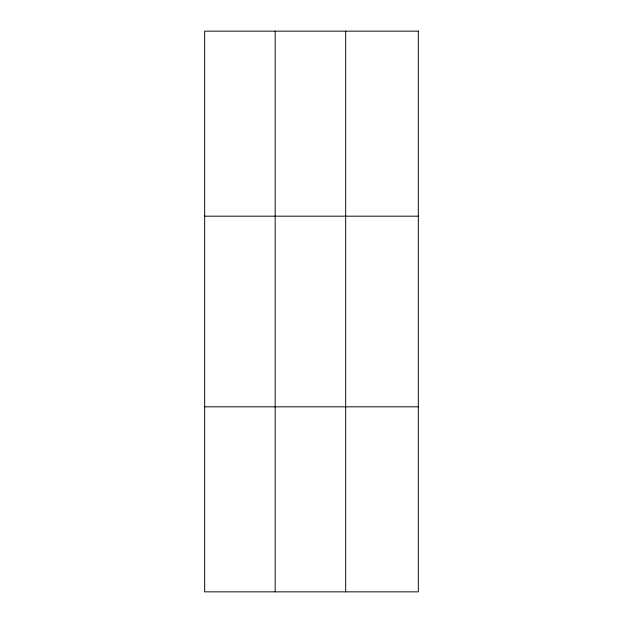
<?xml version="1.0" encoding="UTF-8"?>
<svg xmlns="http://www.w3.org/2000/svg" width="623" height="623" viewBox="0 0 623 623"><rect width="100%" height="100%" fill="white"/><g stroke="black" fill="none" stroke-linecap="round" stroke-linejoin="round"><path stroke-width="0.93" d="M275.171 31.15L275.171 591.85M345.687 31.15L345.687 591.85M204.663 216.181L418.337 216.181M204.663 406.819L418.337 406.819M418.337 31.15L418.337 591.85L204.663 591.85L204.663 31.15L418.337 31.15"/></g></svg>
